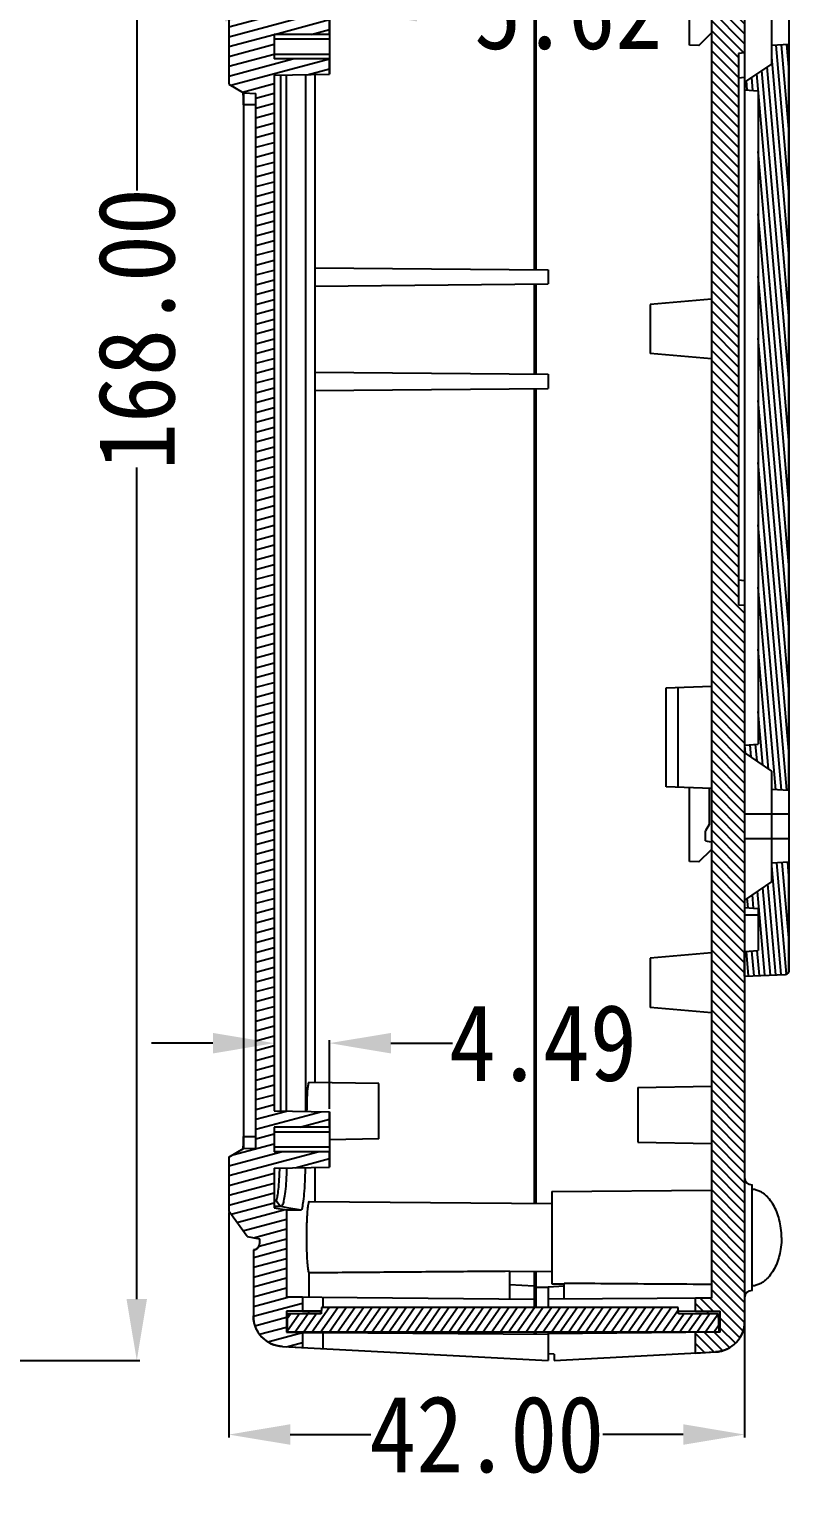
# Model space of a CAD drawing. Header units: millimetres. Extents: x 7899 to 8374, y 2483 to 2813.
# Drawn here: x 8028.8 to 8090.7, y 2610.4 to 2729 of the extents above; entities that cross this region are included whole.
import ezdxf

# ---------------------------------------------------------------- set-up
doc = ezdxf.new("R2010")
doc.units = ezdxf.units.MM
doc.layers.add('4', color=7, linetype='Continuous')
doc.styles.add('FFS', font='SIMFANG.TTF', dxfattribs={"width": 0.9})
doc.styles.get("Standard").update_dxf_attribs({"font": 'arial.ttf', "width": 0.9})
doc.dimstyles.get("Standard").update_dxf_attribs({"dimtxt": 3, "dimasz": 0.1875, "dimexe": 0.66, "dimexo": 1, "dimgap": 0.09, "dimtad": 0, "dimdsep": 46, "dimtxsty": 'Standard', "dimcen": 0.09, "dimazin": 2, "dimtp": 0.01, "dimtm": 0.01, "dimtfac": 1, "dimtofl": 0, "dimtmove": 0, "dimatfit": 3, "dimfxl": 0, "dimtolj": 1, "dimarcsym": 0})

# ---------------------------------------------------------------- blocks, each defined once
blk = doc.blocks.new('*D117')
at = {"color": 6, "lineweight": -2}
for p, q in [((8020.54, 2788.55), (8037.82, 2788.55)), ((8037.57, 2783.55), (8037.57, 2715.83)), ((8037.57, 2625.55), (8037.57, 2693.27)), ((8020.54, 2620.55), (8037.82, 2620.55))]:
    blk.add_line(p, q, dxfattribs=at)
at = {"color": 6}
for points in [[(8036.73, 2783.55), (8038.4, 2783.55), (8037.57, 2788.55)], [(8036.73, 2625.55), (8038.4, 2625.55), (8037.57, 2620.55)]]:
    blk.add_solid(points, dxfattribs=at)
at = {"layer": 'Defpoints', "color": 0}
for p in [(8020.29, 2788.55), (8037.57, 2788.55), (8020.29, 2620.55)]:
    blk.add_point(p, dxfattribs=at)
at = {"color": 4, "insert": (8037.57, 2704.55), "char_height": 6.25, "attachment_point": 5, "rotation": 90, "style": 'FFS'}
blk.add_mtext('\\A1;168.00', dxfattribs=at)
blk = doc.blocks.new('*D118')
at = {"color": 6, "lineweight": -2}
for p, q in [((8045.06, 2632.59), (8045.06, 2614.26)), ((8087.06, 2623.62), (8087.06, 2614.26)), ((8050.06, 2614.51), (8056.62, 2614.51)), ((8082.06, 2614.51), (8075.5, 2614.51))]:
    blk.add_line(p, q, dxfattribs=at)
at = {"color": 6}
for points in [[(8050.06, 2615.35), (8050.06, 2613.68), (8045.06, 2614.51)], [(8082.06, 2615.35), (8082.06, 2613.68), (8087.06, 2614.51)]]:
    blk.add_solid(points, dxfattribs=at)
at = {"layer": 'Defpoints', "color": 0}
for p in [(8045.06, 2632.84), (8087.06, 2623.87), (8045.06, 2614.51)]:
    blk.add_point(p, dxfattribs=at)
at = {"color": 4, "insert": (8066.06, 2614.51), "char_height": 6.25, "attachment_point": 5, "style": 'FFS'}
blk.add_mtext('\\A1;42.00', dxfattribs=at)
blk = doc.blocks.new('*D84')
at = {"color": 6, "lineweight": -2}
for p, q in [((8043.77, 2646.39), (8038.77, 2646.39)), ((8048.77, 2641.12), (8048.77, 2646.64)), ((8053.26, 2641.05), (8053.26, 2646.64)), ((8058.26, 2646.39), (8063.26, 2646.39))]:
    blk.add_line(p, q, dxfattribs=at)
at = {"color": 6}
for points in [[(8043.77, 2647.22), (8043.77, 2645.55), (8048.77, 2646.39)], [(8058.26, 2647.22), (8058.26, 2645.55), (8053.26, 2646.39)]]:
    blk.add_solid(points, dxfattribs=at)
at = {"layer": 'Defpoints', "color": 0}
for p in [(8053.26, 2646.39), (8048.77, 2640.87), (8053.26, 2640.8)]:
    blk.add_point(p, dxfattribs=at)
at = {"color": 4, "insert": (8070.63, 2646.39), "char_height": 6.25, "attachment_point": 5, "style": 'FFS'}
blk.add_mtext('\\A1;4.49', dxfattribs=at)
blk = doc.blocks.new('*D85')
at = {"color": 6, "lineweight": -2}
for p, q in [((8049.76, 2733.93), (8049.76, 2730.18)), ((8055.38, 2734.05), (8055.38, 2730.18)), ((8044.76, 2730.43), (8039.76, 2730.43)), ((8060.38, 2730.43), (8065.38, 2730.43))]:
    blk.add_line(p, q, dxfattribs=at)
at = {"color": 6}
for points in [[(8044.76, 2731.27), (8044.76, 2729.6), (8049.76, 2730.43)], [(8060.38, 2731.27), (8060.38, 2729.6), (8055.38, 2730.43)]]:
    blk.add_solid(points, dxfattribs=at)
at = {"layer": 'Defpoints', "color": 0}
for p in [(8049.76, 2734.18), (8055.38, 2734.3), (8049.76, 2730.43)]:
    blk.add_point(p, dxfattribs=at)
at = {"color": 4, "insert": (8072.69, 2730.43), "char_height": 6.25, "attachment_point": 5, "style": 'FFS'}
blk.add_mtext('\\A1;5.62', dxfattribs=at)

msp = doc.modelspace()

# ---------------------------------------------------------------- hatches: boundary and pattern name
at = {"linetype": 'Continuous'}
h = msp.add_hatch(dxfattribs=at)
h.set_pattern_fill('DEFAULT__4', color=2, scale=0.772345, angle=345, style=0, pattern_type=0)
h.set_pattern_definition([(195, (7596.6944, 2996.8136), (-0.1998977, 0.7460284), [])])
edge = h.paths.add_edge_path()
edge.add_line((8049.759, 2765.548), (8049.759, 2763.548))
edge.add_line((8055.381, 2765.548), (8049.759, 2765.548))
edge.add_line((8055.381, 2765.548), (8055.381, 2766.798))
edge.add_line((8049.759, 2766.896), (8055.381, 2766.798))
edge.add_line((8049.759, 2768.074), (8049.759, 2766.896))
edge.add_line((8049.759, 2768.074), (8047.759, 2768.179))
edge.add_line((8047.759, 2775.518), (8047.759, 2768.179))
edge.add_line((8048.103, 2775.99), (8047.759, 2775.518))
edge.add_line((8049.759, 2776.282), (8048.103, 2775.99))
edge.add_line((8049.759, 2784.728), (8049.759, 2776.282))
edge.add_line((8069.909, 2785.784), (8049.759, 2784.728))
edge.add_line((8069.909, 2785.784), (8069.909, 2786.884))
edge.add_line((8071.059, 2786.944), (8069.909, 2786.884))
edge.add_line((8071.059, 2788.548), (8071.059, 2786.944))
edge.add_line((8071.059, 2788.548), (8049.429, 2787.414))
edge.add_spline(control_points=[(8049.429, 2787.414), (8048.026, 2787.341), (8047.059, 2786.322), (8047.059, 2784.918)], knot_values=[0, 0, 0, 0, 1, 1, 1, 1], weights=[1, 0.8169162, 0.8169162, 1], degree=3, periodic=0)
edge.add_line((8047.059, 2784.918), (8047.059, 2779.548))
edge.add_line((8047.147, 2779.532), (8047.059, 2779.548))
edge.add_spline(control_points=[(8047.147, 2779.532), (8047.396, 2779.488), (8047.559, 2779.294), (8047.559, 2779.04)], knot_values=[0, 0, 0, 0, 1, 1, 1, 1], weights=[1, 0.8441846, 0.8441846, 1], degree=3, periodic=0)
edge.add_line((8047.559, 2779.04), (8047.559, 2778.636))
edge.add_line((8047.559, 2778.636), (8046.559, 2778.459))
edge.add_line((8045.059, 2776.395), (8046.559, 2778.459))
edge.add_line((8045.059, 2776.395), (8045.059, 2765.583))
edge.add_line((8047.059, 2765.548), (8045.059, 2765.583))
edge.add_line((8047.059, 2765.548), (8047.059, 2761.216))
edge.add_line((8049.759, 2761.074), (8047.059, 2761.216))
edge.add_line((8049.759, 2762.2), (8049.759, 2761.074))
edge.add_line((8049.759, 2762.2), (8055.381, 2762.298))
edge.add_line((8055.381, 2762.298), (8055.381, 2763.548))
edge.add_line((8055.381, 2763.548), (8049.759, 2763.548))
edge = h.paths.add_edge_path()
edge.add_line((8049.759, 2737.548), (8049.759, 2735.548))
edge.add_line((8055.381, 2737.548), (8049.759, 2737.548))
edge.add_line((8055.381, 2737.548), (8055.381, 2738.798))
edge.add_line((8049.759, 2738.896), (8055.381, 2738.798))
edge.add_line((8049.759, 2740.022), (8049.759, 2738.896))
edge.add_line((8049.759, 2740.022), (8047.059, 2739.88))
edge.add_line((8047.059, 2739.88), (8047.059, 2735.548))
edge.add_line((8047.059, 2735.548), (8045.059, 2735.513))
edge.add_line((8045.059, 2735.513), (8045.059, 2724.495))
edge.add_line((8045.059, 2724.495), (8046.267, 2723.798))
edge.add_line((8046.267, 2723.798), (8047.267, 2723.745))
edge.add_line((8047.267, 2637.85), (8047.267, 2723.745))
edge.add_line((8046.267, 2637.798), (8047.267, 2637.85))
edge.add_line((8045.059, 2637.1), (8046.267, 2637.798))
edge.add_line((8045.059, 2637.1), (8045.059, 2632.701))
edge.add_line((8046.56, 2630.636), (8045.059, 2632.701))
edge.add_line((8046.56, 2630.636), (8047.559, 2630.46))
edge.add_line((8047.559, 2630.46), (8047.559, 2630.056))
edge.add_spline(control_points=[(8047.147, 2629.563), (8047.396, 2629.608), (8047.559, 2629.802), (8047.559, 2630.056)], knot_values=[0, 0, 0, 0, 1, 1, 1, 1], weights=[1, 0.8441801, 0.8441801, 1], degree=3, periodic=0)
edge.add_line((8047.147, 2629.563), (8047.059, 2629.548))
edge.add_line((8047.059, 2629.548), (8047.059, 2624.178))
edge.add_spline(control_points=[(8049.429, 2621.682), (8048.026, 2621.755), (8047.059, 2622.774), (8047.059, 2624.178)], knot_values=[0, 0, 0, 0, 1, 1, 1, 1], weights=[1, 0.8169162, 0.8169162, 1], degree=3, periodic=0)
edge.add_line((8049.429, 2621.682), (8051.059, 2621.596))
edge.add_line((8051.059, 2622.837), (8051.059, 2621.596))
edge.add_line((8049.759, 2622.848), (8051.059, 2622.837))
edge.add_line((8049.759, 2624.548), (8049.759, 2622.848))
edge.add_line((8051.059, 2624.559), (8049.759, 2624.548))
edge.add_line((8051.059, 2625.712), (8051.059, 2624.559))
edge.add_line((8051.059, 2625.712), (8049.759, 2625.724))
edge.add_line((8049.759, 2632.814), (8049.759, 2625.724))
edge.add_line((8048.767, 2632.988), (8049.759, 2632.814))
edge.add_line((8048.767, 2636.217), (8048.767, 2632.988))
edge.add_line((8048.767, 2636.217), (8053.259, 2636.295))
edge.add_line((8053.259, 2636.295), (8053.259, 2637.545))
edge.add_line((8053.259, 2637.545), (8048.767, 2637.545))
edge.add_line((8048.767, 2639.545), (8048.767, 2637.545))
edge.add_line((8053.259, 2639.545), (8048.767, 2639.545))
edge.add_line((8053.259, 2639.545), (8053.259, 2640.796))
edge.add_line((8048.767, 2640.874), (8053.259, 2640.796))
edge.add_line((8048.767, 2725.219), (8048.767, 2640.874))
edge.add_line((8048.767, 2725.219), (8053.259, 2725.298))
edge.add_line((8053.259, 2725.298), (8053.259, 2726.548))
edge.add_line((8053.259, 2726.548), (8048.767, 2726.548))
edge.add_line((8048.767, 2728.548), (8048.767, 2726.548))
edge.add_line((8053.259, 2728.548), (8048.767, 2728.548))
edge.add_line((8053.259, 2728.548), (8053.259, 2729.798))
edge.add_line((8048.767, 2729.876), (8053.259, 2729.798))
edge.add_line((8048.767, 2732.97), (8048.767, 2729.876))
edge.add_line((8048.767, 2732.97), (8049.759, 2733.022))
edge.add_line((8049.759, 2734.2), (8049.759, 2733.022))
edge.add_line((8049.759, 2734.2), (8055.381, 2734.298))
edge.add_line((8055.381, 2734.298), (8055.381, 2735.548))
edge.add_line((8055.381, 2735.548), (8049.759, 2735.548))
h = msp.add_hatch(dxfattribs=at)
h.set_pattern_fill('DEFAULT__1', color=2, scale=0.575393, angle=225, style=0, pattern_type=0)
h.set_pattern_definition([(315, (7596.6944, 2996.81357), (-0.4068645, -0.4068645), [])])
edge = h.paths.add_edge_path()
edge.add_line((8084.359, 2785.173), (8084.359, 2625.618))
edge.add_line((8084.359, 2625.618), (8083.059, 2625.611))
edge.add_line((8083.059, 2624.565), (8083.059, 2625.611))
edge.add_line((8083.059, 2624.565), (8085.059, 2624.548))
edge.add_line((8085.059, 2622.848), (8085.059, 2624.548))
edge.add_line((8085.059, 2622.848), (8083.059, 2622.83))
edge.add_line((8083.059, 2621.151), (8083.059, 2622.83))
edge.add_line((8083.059, 2621.151), (8084.69, 2621.236))
edge.add_spline(control_points=[(8087.059, 2623.733), (8087.059, 2622.328), (8086.093, 2621.31), (8084.69, 2621.236)], knot_values=[0, 0, 0, 0, 1, 1, 1, 1], weights=[1, 0.8169162, 0.8169162, 1], degree=3, periodic=0)
edge.add_line((8087.059, 2682.048), (8087.059, 2623.733))
edge.add_line((8086.559, 2682.092), (8087.059, 2682.048))
edge.add_line((8086.559, 2727.004), (8086.559, 2682.092))
edge.add_line((8087.059, 2727.048), (8086.559, 2727.004))
edge.add_line((8087.059, 2785.363), (8087.059, 2727.048))
edge.add_spline(control_points=[(8087.059, 2785.363), (8087.059, 2786.768), (8086.093, 2787.786), (8084.69, 2787.86)], knot_values=[0, 0, 0, 0, 1, 1, 1, 1], weights=[1, 0.8169162, 0.8169162, 1], degree=3, periodic=0)
edge.add_line((8084.69, 2787.86), (8071.559, 2788.548))
edge.add_line((8071.559, 2788.548), (8071.559, 2788.048))
edge.add_line((8071.559, 2788.048), (8071.059, 2788.022))
edge.add_line((8071.059, 2788.022), (8071.059, 2786.92))
edge.add_line((8071.059, 2786.92), (8070.059, 2786.868))
edge.add_line((8070.059, 2786.868), (8070.059, 2785.923))
edge.add_line((8084.359, 2785.173), (8070.059, 2785.923))
h = msp.add_hatch(dxfattribs=at)
h.set_pattern_fill('DEFAULT__2', color=2, scale=0.441538, angle=265, style=0, pattern_type=0)
h.set_pattern_definition([(275, (7596.69438, 2996.81357), (-0.43985782, -0.03848257), [])])
edge = h.paths.add_edge_path()
edge.add_line((8087.059, 2651.848), (8087.059, 2653.848))
edge.add_line((8087.059, 2651.848), (8090.372, 2651.993))
edge.add_spline(control_points=[(8090.659, 2652.292), (8090.659, 2652.123), (8090.542, 2652), (8090.372, 2651.993)], knot_values=[0, 0, 0, 0, 1, 1, 1, 1], weights=[1, 0.8149093, 0.8149093, 1], degree=3, periodic=0)
edge.add_line((8090.659, 2652.292), (8090.659, 2661.121))
edge.add_line((8090.659, 2661.121), (8089.259, 2661.048))
edge.add_line((8089.259, 2659.548), (8089.259, 2661.048))
edge.add_line((8089.259, 2659.548), (8087.059, 2658.048))
edge.add_line((8087.059, 2658.048), (8087.059, 2657.444))
edge.add_line((8087.059, 2657.444), (8088.159, 2657.348))
edge.add_line((8088.159, 2657.348), (8088.159, 2653.944))
edge.add_line((8087.059, 2653.848), (8088.159, 2653.944))
edge = h.paths.add_edge_path()
edge.add_line((8087.059, 2740.848), (8087.059, 2742.848))
edge.add_line((8088.159, 2740.752), (8087.059, 2740.848))
edge.add_line((8088.159, 2740.752), (8088.159, 2737.348))
edge.add_line((8087.059, 2737.252), (8088.159, 2737.348))
edge.add_line((8087.059, 2737.252), (8087.059, 2736.648))
edge.add_line((8089.259, 2735.148), (8087.059, 2736.648))
edge.add_line((8089.259, 2733.648), (8089.259, 2735.148))
edge.add_line((8090.659, 2733.575), (8089.259, 2733.648))
edge.add_line((8090.659, 2733.575), (8090.659, 2742.404))
edge.add_spline(control_points=[(8090.659, 2742.404), (8090.659, 2742.573), (8090.542, 2742.696), (8090.372, 2742.703)], knot_values=[0, 0, 0, 0, 1, 1, 1, 1], weights=[1, 0.8149093, 0.8149093, 1], degree=3, periodic=0)
edge.add_line((8090.372, 2742.703), (8087.059, 2742.848))
edge = h.paths.add_edge_path()
edge.add_line((8090.659, 2666.975), (8090.659, 2727.721))
edge.add_line((8090.659, 2727.721), (8089.259, 2727.648))
edge.add_line((8089.259, 2726.148), (8089.259, 2727.648))
edge.add_line((8089.259, 2726.148), (8087.059, 2724.648))
edge.add_line((8087.059, 2724.648), (8087.059, 2724.044))
edge.add_line((8087.059, 2724.044), (8088.159, 2723.948))
edge.add_line((8088.159, 2723.948), (8088.159, 2670.748))
edge.add_line((8087.059, 2670.652), (8088.159, 2670.748))
edge.add_line((8087.059, 2670.652), (8087.059, 2670.048))
edge.add_line((8089.259, 2668.548), (8087.059, 2670.048))
edge.add_line((8089.259, 2667.048), (8089.259, 2668.548))
edge.add_line((8090.659, 2666.975), (8089.259, 2667.048))
h = msp.add_hatch(dxfattribs=at)
h.set_pattern_fill('A', color=2, scale=0.570217, angle=305, style=0, pattern_type=0)
h.set_pattern_definition([(235, (7596.6944, 2996.81357), (-0.4670948, 0.3270633), [])])
edge = h.paths.add_edge_path()
edge.add_line((8084.984, 2622.848), (8049.785, 2622.848))
edge.add_line((8084.984, 2622.848), (8084.932, 2624.348))
edge.add_line((8084.932, 2624.348), (8081.683, 2624.348))
edge.add_line((8081.683, 2624.348), (8081.657, 2624.848))
edge.add_line((8081.657, 2624.848), (8052.611, 2624.848))
edge.add_line((8052.611, 2624.848), (8052.585, 2624.348))
edge.add_line((8052.585, 2624.348), (8049.837, 2624.348))
edge.add_line((8049.837, 2624.348), (8049.785, 2622.848))

# ---------------------------------------------------------------- linework, layer by layer
at = {"color": 7, "linetype": 'Continuous'}
for p, q in [((8084.359, 2785.173), (8084.359, 2625.618)), ((8087.059, 2785.363), (8087.059, 2727.048)), ((8045.059, 2735.513), (8045.059, 2724.495)), ((8053.259, 2728.548), (8053.259, 2729.798)), ((8053.259, 2728.548), (8048.767, 2728.548)), ((8048.767, 2728.548), (8048.767, 2726.548)), ((8087.059, 2727.048), (8086.559, 2727.004)), ((8086.559, 2727.004), (8086.559, 2682.092)), ((8090.659, 2727.721), (8089.259, 2727.648)), ((8089.259, 2726.148), (8089.259, 2727.648)), ((8090.659, 2666.975), (8090.659, 2727.721)), ((8053.259, 2726.548), (8048.767, 2726.548)), ((8053.259, 2725.298), (8053.259, 2726.548)), ((8089.259, 2726.148), (8087.059, 2724.648)), ((8048.767, 2725.219), (8053.259, 2725.298)), ((8048.767, 2725.219), (8048.767, 2640.874)), ((8087.059, 2724.648), (8087.059, 2724.044)), ((8045.059, 2724.495), (8046.267, 2723.798)), ((8046.267, 2723.798), (8047.267, 2723.745)), ((8047.267, 2637.85), (8047.267, 2723.745)), ((8087.059, 2724.044), (8088.159, 2723.948)), ((8088.159, 2723.948), (8088.159, 2670.748)), ((8086.559, 2682.092), (8087.059, 2682.048)), ((8087.059, 2682.048), (8087.059, 2623.733)), ((8087.059, 2670.652), (8088.159, 2670.748)), ((8087.059, 2670.652), (8087.059, 2670.048)), ((8089.259, 2668.548), (8087.059, 2670.048)), ((8089.259, 2667.048), (8089.259, 2668.548)), ((8090.659, 2666.975), (8089.259, 2667.048)), ((8090.659, 2661.121), (8089.259, 2661.048)), ((8089.259, 2659.548), (8089.259, 2661.048)), ((8090.659, 2652.292), (8090.659, 2661.121)), ((8089.259, 2659.548), (8087.059, 2658.048)), ((8087.059, 2658.048), (8087.059, 2657.444)), ((8087.059, 2657.444), (8088.159, 2657.348)), ((8088.159, 2657.348), (8088.159, 2653.944)), ((8087.059, 2653.848), (8088.159, 2653.944)), ((8087.059, 2651.848), (8087.059, 2653.848)), ((8087.059, 2651.848), (8090.372, 2651.993)), ((8048.767, 2640.874), (8053.259, 2640.796)), ((8053.259, 2639.545), (8053.259, 2640.796)), ((8053.259, 2639.545), (8048.767, 2639.545)), ((8048.767, 2639.545), (8048.767, 2637.545)), ((8045.059, 2637.1), (8046.267, 2637.798)), ((8045.059, 2637.1), (8045.059, 2632.701)), ((8046.267, 2637.798), (8047.267, 2637.85)), ((8053.259, 2637.545), (8048.767, 2637.545)), ((8053.259, 2636.295), (8053.259, 2637.545)), ((8048.767, 2636.217), (8053.259, 2636.295)), ((8048.767, 2636.217), (8048.767, 2632.988)), ((8046.56, 2630.636), (8045.059, 2632.701)), ((8048.767, 2632.988), (8049.759, 2632.814)), ((8049.759, 2632.814), (8049.759, 2625.724)), ((8046.56, 2630.636), (8047.559, 2630.46)), ((8047.559, 2630.46), (8047.559, 2630.056)), ((8047.147, 2629.563), (8047.059, 2629.548)), ((8047.059, 2629.548), (8047.059, 2624.178)), ((8051.059, 2625.712), (8049.759, 2625.724)), ((8051.059, 2625.712), (8051.059, 2624.559)), ((8084.359, 2625.618), (8083.059, 2625.611)), ((8083.059, 2624.565), (8083.059, 2625.611)), ((8051.059, 2624.559), (8049.759, 2624.548)), ((8049.759, 2624.548), (8049.759, 2622.848)), ((8049.837, 2624.348), (8049.785, 2622.848)), ((8052.585, 2624.348), (8049.837, 2624.348)), ((8052.611, 2624.848), (8052.585, 2624.348)), ((8081.657, 2624.848), (8052.611, 2624.848)), ((8081.683, 2624.348), (8081.657, 2624.848)), ((8084.932, 2624.348), (8081.683, 2624.348)), ((8083.059, 2624.565), (8085.059, 2624.548)), ((8084.984, 2622.848), (8084.932, 2624.348)), ((8085.059, 2622.848), (8085.059, 2624.548)), ((8049.759, 2622.848), (8051.059, 2622.837)), ((8084.984, 2622.848), (8049.785, 2622.848)), ((8051.059, 2622.837), (8051.059, 2621.596)), ((8085.059, 2622.848), (8083.059, 2622.83)), ((8083.059, 2621.151), (8083.059, 2622.83)), ((8049.429, 2621.682), (8051.059, 2621.596)), ((8083.059, 2621.151), (8084.69, 2621.236))]:
    msp.add_line(p, q, dxfattribs=at)
for points, start_tangent, end_tangent in [([(8090.659, 2652.292), (8090.659, 2652.286), (8090.659, 2652.279), (8090.659, 2652.273), (8090.658, 2652.266), (8090.658, 2652.259), (8090.657, 2652.252), (8090.656, 2652.246), (8090.655, 2652.239), (8090.653, 2652.232), (8090.652, 2652.225), (8090.65, 2652.219), (8090.648, 2652.212), (8090.646, 2652.205), (8090.644, 2652.198), (8090.642, 2652.191), (8090.639, 2652.185), (8090.637, 2652.178), (8090.634, 2652.171), (8090.631, 2652.164), (8090.628, 2652.158), (8090.624, 2652.151), (8090.621, 2652.145), (8090.617, 2652.138), (8090.613, 2652.132), (8090.609, 2652.126), (8090.605, 2652.12), (8090.6, 2652.114), (8090.596, 2652.108), (8090.591, 2652.102), (8090.586, 2652.096), (8090.581, 2652.09), (8090.576, 2652.085), (8090.571, 2652.079), (8090.565, 2652.074), (8090.56, 2652.069), (8090.554, 2652.064), (8090.548, 2652.059), (8090.543, 2652.055), (8090.537, 2652.05), (8090.531, 2652.046), (8090.524, 2652.042), (8090.518, 2652.038), (8090.512, 2652.034), (8090.505, 2652.03), (8090.499, 2652.027), (8090.492, 2652.023), (8090.486, 2652.02), (8090.479, 2652.017), (8090.473, 2652.014), (8090.466, 2652.012), (8090.459, 2652.009), (8090.452, 2652.007), (8090.446, 2652.005), (8090.439, 2652.003), (8090.432, 2652.001), (8090.426, 2652), (8090.419, 2651.998), (8090.412, 2651.997), (8090.405, 2651.996), (8090.399, 2651.995), (8090.392, 2651.994), (8090.386, 2651.993), (8090.379, 2651.993), (8090.372, 2651.993)], (0, -1), (-0.9990482, -0.0436194)), ([(8047.147, 2629.563), (8047.156, 2629.565), (8047.161, 2629.566), (8047.166, 2629.567), (8047.171, 2629.568), (8047.176, 2629.57), (8047.181, 2629.571), (8047.186, 2629.572), (8047.191, 2629.573), (8047.196, 2629.575), (8047.201, 2629.576), (8047.206, 2629.578), (8047.211, 2629.579), (8047.216, 2629.581), (8047.221, 2629.583), (8047.226, 2629.584), (8047.231, 2629.586), (8047.236, 2629.588), (8047.241, 2629.59), (8047.246, 2629.592), (8047.251, 2629.594), (8047.256, 2629.596), (8047.261, 2629.598), (8047.266, 2629.6), (8047.271, 2629.603), (8047.276, 2629.605), (8047.281, 2629.607), (8047.286, 2629.61), (8047.29, 2629.612), (8047.295, 2629.615), (8047.3, 2629.617), (8047.305, 2629.62), (8047.31, 2629.623), (8047.314, 2629.626), (8047.319, 2629.628), (8047.324, 2629.631), (8047.329, 2629.634), (8047.333, 2629.637), (8047.338, 2629.64), (8047.342, 2629.644), (8047.347, 2629.647), (8047.352, 2629.65), (8047.356, 2629.653), (8047.361, 2629.657), (8047.365, 2629.66), (8047.37, 2629.664), (8047.374, 2629.667), (8047.378, 2629.671), (8047.383, 2629.674), (8047.387, 2629.678), (8047.391, 2629.682), (8047.395, 2629.685), (8047.4, 2629.689), (8047.404, 2629.693), (8047.408, 2629.697), (8047.412, 2629.701), (8047.416, 2629.705), (8047.42, 2629.709), (8047.424, 2629.713), (8047.428, 2629.717), (8047.431, 2629.722), (8047.435, 2629.726), (8047.439, 2629.73), (8047.443, 2629.734), (8047.446, 2629.739), (8047.45, 2629.743), (8047.453, 2629.748), (8047.457, 2629.752), (8047.46, 2629.757), (8047.464, 2629.761), (8047.467, 2629.766), (8047.47, 2629.771), (8047.473, 2629.775), (8047.476, 2629.78), (8047.48, 2629.785), (8047.483, 2629.789), (8047.486, 2629.794), (8047.489, 2629.799), (8047.491, 2629.804), (8047.494, 2629.809), (8047.497, 2629.814), (8047.5, 2629.819), (8047.502, 2629.824), (8047.505, 2629.829), (8047.507, 2629.834), (8047.51, 2629.839), (8047.512, 2629.844), (8047.515, 2629.849), (8047.517, 2629.854), (8047.519, 2629.859), (8047.521, 2629.864), (8047.523, 2629.869), (8047.525, 2629.874), (8047.527, 2629.88), (8047.529, 2629.885), (8047.531, 2629.89), (8047.533, 2629.895), (8047.535, 2629.9), (8047.536, 2629.906), (8047.538, 2629.911), (8047.539, 2629.916), (8047.541, 2629.921), (8047.542, 2629.926), (8047.544, 2629.932), (8047.545, 2629.937), (8047.546, 2629.942), (8047.548, 2629.947), (8047.549, 2629.953), (8047.55, 2629.958), (8047.551, 2629.963), (8047.552, 2629.968), (8047.553, 2629.974), (8047.553, 2629.979), (8047.554, 2629.984), (8047.555, 2629.989), (8047.556, 2629.994), (8047.556, 2630), (8047.557, 2630.005), (8047.557, 2630.01), (8047.558, 2630.015), (8047.558, 2630.02), (8047.558, 2630.025), (8047.559, 2630.03), (8047.559, 2630.035), (8047.559, 2630.041), (8047.559, 2630.046), (8047.559, 2630.056)], (0.9846855, 0.1743399), (0, 1)), ([(8049.429, 2621.682), (8049.402, 2621.683), (8049.375, 2621.685), (8049.348, 2621.687), (8049.32, 2621.69), (8049.293, 2621.692), (8049.266, 2621.695), (8049.238, 2621.699), (8049.211, 2621.702), (8049.183, 2621.707), (8049.156, 2621.711), (8049.128, 2621.716), (8049.1, 2621.721), (8049.073, 2621.726), (8049.045, 2621.732), (8049.017, 2621.738), (8048.989, 2621.744), (8048.961, 2621.751), (8048.933, 2621.758), (8048.906, 2621.765), (8048.878, 2621.773), (8048.85, 2621.781), (8048.822, 2621.789), (8048.794, 2621.798), (8048.766, 2621.807), (8048.738, 2621.817), (8048.711, 2621.827), (8048.683, 2621.837), (8048.655, 2621.847), (8048.628, 2621.858), (8048.6, 2621.87), (8048.572, 2621.881), (8048.545, 2621.893), (8048.518, 2621.905), (8048.49, 2621.918), (8048.463, 2621.931), (8048.436, 2621.945), (8048.409, 2621.958), (8048.382, 2621.973), (8048.356, 2621.987), (8048.329, 2622.002), (8048.303, 2622.017), (8048.276, 2622.033), (8048.25, 2622.048), (8048.224, 2622.065), (8048.198, 2622.081), (8048.172, 2622.098), (8048.147, 2622.115), (8048.122, 2622.133), (8048.096, 2622.151), (8048.071, 2622.169), (8048.047, 2622.188), (8048.022, 2622.207), (8047.998, 2622.226), (8047.974, 2622.245), (8047.95, 2622.265), (8047.926, 2622.285), (8047.903, 2622.306), (8047.88, 2622.327), (8047.857, 2622.348), (8047.834, 2622.369), (8047.812, 2622.391), (8047.789, 2622.413), (8047.768, 2622.435), (8047.746, 2622.457), (8047.725, 2622.48), (8047.704, 2622.503), (8047.683, 2622.526), (8047.662, 2622.55), (8047.642, 2622.573), (8047.622, 2622.597), (8047.603, 2622.622), (8047.584, 2622.646), (8047.565, 2622.671), (8047.546, 2622.696), (8047.528, 2622.721), (8047.51, 2622.746), (8047.493, 2622.772), (8047.475, 2622.797), (8047.458, 2622.823), (8047.442, 2622.849), (8047.426, 2622.876), (8047.41, 2622.902), (8047.394, 2622.928), (8047.379, 2622.955), (8047.364, 2622.982), (8047.35, 2623.009), (8047.335, 2623.036), (8047.322, 2623.063), (8047.308, 2623.091), (8047.295, 2623.118), (8047.283, 2623.146), (8047.27, 2623.173), (8047.258, 2623.201), (8047.247, 2623.229), (8047.235, 2623.257), (8047.224, 2623.285), (8047.214, 2623.313), (8047.204, 2623.341), (8047.194, 2623.369), (8047.185, 2623.397), (8047.175, 2623.425), (8047.167, 2623.454), (8047.158, 2623.482), (8047.15, 2623.51), (8047.143, 2623.538), (8047.135, 2623.567), (8047.128, 2623.595), (8047.122, 2623.623), (8047.115, 2623.651), (8047.11, 2623.68), (8047.104, 2623.708), (8047.099, 2623.736), (8047.094, 2623.764), (8047.089, 2623.792), (8047.085, 2623.82), (8047.081, 2623.848), (8047.078, 2623.876), (8047.074, 2623.904), (8047.072, 2623.932), (8047.069, 2623.96), (8047.067, 2623.987), (8047.065, 2624.015), (8047.063, 2624.042), (8047.062, 2624.07), (8047.061, 2624.097), (8047.06, 2624.124), (8047.06, 2624.151), (8047.059, 2624.178)], (-0.9986295, 0.052336), (0, 1)), ([(8087.059, 2623.733), (8087.059, 2623.706), (8087.059, 2623.679), (8087.058, 2623.651), (8087.057, 2623.624), (8087.056, 2623.597), (8087.054, 2623.569), (8087.052, 2623.542), (8087.05, 2623.514), (8087.047, 2623.486), (8087.044, 2623.459), (8087.041, 2623.431), (8087.038, 2623.403), (8087.034, 2623.375), (8087.029, 2623.347), (8087.025, 2623.319), (8087.02, 2623.291), (8087.015, 2623.262), (8087.009, 2623.234), (8087.003, 2623.206), (8086.997, 2623.178), (8086.99, 2623.149), (8086.983, 2623.121), (8086.976, 2623.093), (8086.968, 2623.065), (8086.96, 2623.036), (8086.952, 2623.008), (8086.943, 2622.98), (8086.934, 2622.952), (8086.925, 2622.923), (8086.915, 2622.895), (8086.905, 2622.867), (8086.894, 2622.839), (8086.883, 2622.811), (8086.872, 2622.783), (8086.861, 2622.756), (8086.849, 2622.728), (8086.836, 2622.7), (8086.824, 2622.673), (8086.81, 2622.645), (8086.797, 2622.618), (8086.783, 2622.591), (8086.769, 2622.563), (8086.755, 2622.537), (8086.74, 2622.51), (8086.725, 2622.483), (8086.709, 2622.456), (8086.693, 2622.43), (8086.677, 2622.404), (8086.66, 2622.378), (8086.644, 2622.352), (8086.626, 2622.326), (8086.609, 2622.301), (8086.591, 2622.275), (8086.573, 2622.25), (8086.554, 2622.225), (8086.535, 2622.201), (8086.516, 2622.176), (8086.496, 2622.152), (8086.476, 2622.128), (8086.456, 2622.104), (8086.436, 2622.081), (8086.415, 2622.057), (8086.394, 2622.034), (8086.373, 2622.012), (8086.351, 2621.989), (8086.329, 2621.967), (8086.307, 2621.945), (8086.285, 2621.923), (8086.262, 2621.902), (8086.239, 2621.881), (8086.216, 2621.86), (8086.193, 2621.84), (8086.169, 2621.82), (8086.145, 2621.8), (8086.121, 2621.78), (8086.097, 2621.761), (8086.072, 2621.742), (8086.047, 2621.724), (8086.022, 2621.705), (8085.997, 2621.687), (8085.972, 2621.67), (8085.946, 2621.653), (8085.921, 2621.636), (8085.895, 2621.619), (8085.869, 2621.603), (8085.843, 2621.587), (8085.816, 2621.572), (8085.79, 2621.556), (8085.763, 2621.542), (8085.736, 2621.527), (8085.71, 2621.513), (8085.683, 2621.499), (8085.656, 2621.486), (8085.628, 2621.473), (8085.601, 2621.46), (8085.574, 2621.448), (8085.546, 2621.436), (8085.519, 2621.424), (8085.491, 2621.413), (8085.464, 2621.402), (8085.436, 2621.391), (8085.408, 2621.381), (8085.38, 2621.371), (8085.353, 2621.362), (8085.325, 2621.353), (8085.297, 2621.344), (8085.269, 2621.335), (8085.241, 2621.327), (8085.213, 2621.32), (8085.185, 2621.312), (8085.157, 2621.305), (8085.13, 2621.299), (8085.102, 2621.292), (8085.074, 2621.286), (8085.046, 2621.28), (8085.018, 2621.275), (8084.991, 2621.27), (8084.963, 2621.265), (8084.935, 2621.261), (8084.908, 2621.257), (8084.88, 2621.253), (8084.853, 2621.25), (8084.826, 2621.247), (8084.798, 2621.244), (8084.771, 2621.242), (8084.744, 2621.239), (8084.717, 2621.238), (8084.69, 2621.236)], (0, -1), (-0.9986295, -0.052336))]:
    msp.add_spline(points, degree=3, dxfattribs=dict(at, start_tangent=start_tangent, end_tangent=end_tangent))
at = {"layer": '4', "color": 7, "linetype": 'Continuous'}
for p, q in [((8084.359, 2785.173), (8084.359, 2625.618)), ((8087.059, 2785.363), (8087.059, 2623.733)), ((8069.909, 2775.778), (8069.909, 2709.386)), ((8070.059, 2775.78), (8070.059, 2709.385)), ((8090.659, 2742.404), (8090.659, 2652.292)), ((8045.059, 2735.513), (8045.059, 2724.495)), ((8089.259, 2726.148), (8089.259, 2735.148)), ((8082.559, 2727.681), (8082.559, 2733.705)), ((8053.259, 2729.798), (8053.259, 2725.298)), ((8048.767, 2728.548), (8048.767, 2726.548)), ((8053.259, 2728.548), (8048.767, 2728.548)), ((8053.259, 2728.148), (8048.767, 2728.148)), ((8083.339, 2727.654), (8084.359, 2728.674)), ((8083.339, 2727.654), (8082.559, 2727.681)), ((8087.059, 2727.048), (8086.559, 2727.004)), ((8086.559, 2727.004), (8086.559, 2682.092)), ((8090.659, 2727.721), (8089.259, 2727.648)), ((8048.767, 2726.948), (8053.259, 2726.948)), ((8053.259, 2726.548), (8048.767, 2726.548)), ((8089.259, 2726.148), (8087.059, 2724.648)), ((8048.767, 2725.219), (8053.259, 2725.298)), ((8048.767, 2725.219), (8048.767, 2640.874)), ((8049.259, 2725.228), (8049.259, 2640.865)), ((8049.759, 2640.857), (8049.759, 2725.237)), ((8051.332, 2640.829), (8051.332, 2725.264)), ((8052.053, 2725.277), (8052.053, 2709.542)), ((8086.559, 2725.012), (8087.059, 2725.055)), ((8045.059, 2724.495), (8046.267, 2723.798)), ((8046.267, 2723.798), (8047.267, 2723.745)), ((8046.267, 2723.798), (8046.267, 2637.798)), ((8047.267, 2637.85), (8047.267, 2723.745)), ((8087.059, 2724.044), (8088.159, 2723.948)), ((8088.159, 2723.948), (8088.159, 2670.748)), ((8047.267, 2722.798), (8046.267, 2722.798)), ((8052.053, 2709.542), (8071.059, 2709.376)), ((8052.053, 2709.542), (8052.053, 2708.054)), ((8071.059, 2709.376), (8071.059, 2708.22)), ((8052.053, 2708.054), (8071.059, 2708.22)), ((8052.053, 2708.054), (8052.053, 2701.042)), ((8069.909, 2708.21), (8069.909, 2700.886)), ((8070.059, 2708.21), (8070.059, 2700.885)), ((8084.359, 2706.985), (8079.359, 2706.548)), ((8079.359, 2706.548), (8079.359, 2702.548)), ((8084.359, 2702.11), (8079.359, 2702.548)), ((8052.053, 2701.042), (8071.059, 2700.876)), ((8052.053, 2701.042), (8052.053, 2699.554)), ((8052.053, 2699.554), (8071.059, 2699.72)), ((8069.909, 2699.71), (8069.909, 2633.318)), ((8070.059, 2699.71), (8070.059, 2633.316)), ((8071.059, 2700.876), (8071.059, 2699.72)), ((8052.053, 2699.554), (8052.053, 2643.189)), ((8087.059, 2684.04), (8086.559, 2684.084)), ((8086.559, 2682.092), (8087.059, 2682.048)), ((8080.659, 2675.324), (8084.359, 2675.454)), ((8080.659, 2667.271), (8080.659, 2675.324)), ((8081.624, 2675.358), (8081.624, 2667.238)), ((8087.059, 2670.652), (8088.159, 2670.748)), ((8089.259, 2668.548), (8087.059, 2670.048)), ((8089.259, 2659.548), (8089.259, 2668.548)), ((8084.359, 2667.142), (8080.659, 2667.271)), ((8082.559, 2661.181), (8082.559, 2667.205)), ((8084.159, 2667.149), (8084.159, 2664.193)), ((8090.659, 2666.975), (8089.259, 2667.048)), ((8084.159, 2664.193), (8083.859, 2663.673)), ((8090.659, 2665.048), (8087.059, 2665.048)), ((8083.859, 2662.873), (8083.859, 2663.673)), ((8087.059, 2663.048), (8090.659, 2663.048)), ((8083.339, 2661.154), (8084.359, 2662.174)), ((8083.859, 2662.873), (8084.311, 2662.793)), ((8083.339, 2661.154), (8082.559, 2661.181)), ((8090.659, 2661.121), (8089.259, 2661.048)), ((8089.259, 2659.548), (8087.059, 2658.048)), ((8087.059, 2657.444), (8088.159, 2657.348)), ((8088.159, 2657.348), (8088.159, 2653.944)), ((8087.059, 2656.843), (8088.159, 2656.843)), ((8084.359, 2653.735), (8079.359, 2653.298)), ((8087.059, 2653.848), (8088.159, 2653.944)), ((8079.359, 2653.298), (8079.359, 2649.298)), ((8087.059, 2651.848), (8090.372, 2651.993)), ((8084.359, 2648.86), (8079.359, 2649.298)), ((8057.274, 2643.098), (8051.588, 2643.197)), ((8057.274, 2638.598), (8057.274, 2643.098)), ((8078.359, 2642.78), (8084.359, 2642.885)), ((8078.359, 2642.78), (8078.359, 2638.315)), ((8048.767, 2640.874), (8053.259, 2640.796)), ((8053.259, 2640.796), (8053.259, 2636.295)), ((8053.259, 2639.545), (8048.767, 2639.545)), ((8048.767, 2639.545), (8048.767, 2637.545)), ((8046.267, 2638.798), (8047.267, 2638.798)), ((8053.259, 2639.145), (8048.767, 2639.145)), ((8057.274, 2638.598), (8053.259, 2638.528)), ((8078.359, 2638.315), (8084.359, 2638.211)), ((8045.059, 2637.1), (8046.267, 2637.798)), ((8045.059, 2637.1), (8045.059, 2632.701)), ((8046.267, 2637.798), (8047.267, 2637.85)), ((8048.767, 2637.945), (8053.259, 2637.945)), ((8053.259, 2637.545), (8048.767, 2637.545)), ((8048.767, 2636.217), (8053.259, 2636.295)), ((8048.767, 2636.217), (8048.767, 2632.988)), ((8052.053, 2636.274), (8052.053, 2633.473)), ((8087.659, 2626.248), (8087.659, 2634.848)), ((8048.767, 2633.578), (8048.905, 2633.578)), ((8049.004, 2633.444), (8048.905, 2633.578)), ((8049.139, 2633.261), (8049.004, 2633.444)), ((8071.358, 2633.305), (8051.613, 2633.477)), ((8071.359, 2634.298), (8084.359, 2634.411)), ((8071.359, 2634.298), (8071.359, 2626.798)), ((8046.56, 2630.636), (8045.059, 2632.701)), ((8048.767, 2633.105), (8048.915, 2633.105)), ((8048.767, 2632.988), (8049.759, 2632.814)), ((8048.915, 2633.105), (8049.076, 2633.105)), ((8049.076, 2633.105), (8049.253, 2633.105)), ((8049.253, 2633.105), (8049.139, 2633.261)), ((8049.292, 2633.103), (8049.795, 2633.016)), ((8049.759, 2632.814), (8050.96, 2632.812)), ((8049.759, 2632.814), (8049.759, 2625.724)), ((8049.795, 2633.016), (8050.96, 2632.812)), ((8046.56, 2630.636), (8047.559, 2630.46)), ((8047.559, 2630.46), (8047.559, 2630.056)), ((8047.147, 2629.563), (8047.059, 2629.548)), ((8047.059, 2629.548), (8047.059, 2624.178)), ((8051.565, 2627.677), (8051.565, 2625.708)), ((8067.909, 2627.806), (8067.909, 2625.565)), ((8071.359, 2627.791), (8067.909, 2627.761)), ((8069.909, 2627.778), (8069.909, 2624.848)), ((8070.059, 2627.78), (8070.059, 2624.845)), ((8069.909, 2626.607), (8067.909, 2626.712)), ((8069.909, 2626.547), (8070.059, 2626.547)), ((8070.059, 2626.521), (8071.059, 2626.521)), ((8072.37, 2626.59), (8071.059, 2626.521)), ((8071.359, 2626.798), (8072.359, 2626.789)), ((8072.359, 2625.555), (8072.359, 2626.823)), ((8049.759, 2625.724), (8069.909, 2625.548)), ((8051.059, 2625.712), (8051.059, 2624.559)), ((8052.705, 2625.698), (8052.705, 2624.848)), ((8084.359, 2625.618), (8071.059, 2625.548)), ((8071.059, 2625.548), (8071.059, 2624.848)), ((8083.059, 2624.565), (8083.059, 2625.611)), ((8051.059, 2624.559), (8049.759, 2624.548)), ((8049.759, 2624.548), (8049.759, 2622.848)), ((8049.837, 2624.348), (8049.785, 2622.848)), ((8052.585, 2624.348), (8049.837, 2624.348)), ((8052.596, 2624.559), (8051.059, 2624.559)), ((8051.059, 2624.548), (8051.546, 2624.548)), ((8051.546, 2624.548), (8051.546, 2624.348)), ((8052.534, 2624.556), (8052.614, 2624.557)), ((8052.534, 2624.556), (8052.534, 2624.348)), ((8052.611, 2624.848), (8052.585, 2624.348)), ((8081.657, 2624.848), (8052.611, 2624.848)), ((8081.654, 2624.578), (8085.059, 2624.548)), ((8081.683, 2624.348), (8081.657, 2624.848)), ((8084.932, 2624.348), (8081.683, 2624.348)), ((8084.068, 2624.348), (8084.068, 2624.557)), ((8084.984, 2622.848), (8084.932, 2624.348)), ((8085.059, 2622.848), (8085.059, 2624.548)), ((8049.759, 2622.848), (8051.059, 2622.837)), ((8084.984, 2622.848), (8049.785, 2622.848)), ((8051.059, 2622.837), (8052.705, 2622.836)), ((8051.059, 2622.837), (8051.059, 2621.596)), ((8052.705, 2622.836), (8071.059, 2622.677)), ((8052.705, 2622.836), (8052.705, 2621.51)), ((8069.909, 2622.848), (8069.909, 2622.688)), ((8070.059, 2622.848), (8070.059, 2622.688)), ((8085.059, 2622.848), (8071.059, 2622.726)), ((8071.059, 2622.848), (8071.059, 2620.548)), ((8083.059, 2621.151), (8083.059, 2622.83)), ((8049.429, 2621.682), (8071.059, 2620.548)), ((8071.559, 2621.048), (8071.059, 2621.074)), ((8071.559, 2620.548), (8084.69, 2621.236)), ((8071.559, 2621.048), (8071.559, 2620.548))]:
    msp.add_line(p, q, dxfattribs=at)
for centre, radius, start, end in [((8084.259, 2662.498), 0.3, 69.687, 80), ((8090.359, 2652.292), 0.3, 272.5, 0), ((8087.659, 2635.448), 0.6, 180, 270), ((8078.007, 2630.786), 26.625, 177.80824, 178.12132), ((8047.059, 2630.056), 0.5, 280.04025, 0), ((8082.846, 2630.432), 31.466, 182.07253, 182.27877), ((8087.659, 2625.648), 0.6, 90, 180), ((8049.559, 2624.178), 2.5, 180, 267), ((8084.559, 2623.733), 2.5, 273, 0)]:
    msp.add_arc(centre, radius, start, end, dxfattribs=at)
for points, start_tangent, end_tangent in [([(8046.267, 2722.798), (8046.263, 2723.185), (8046.248, 2723.517), (8046.227, 2723.745), (8046.226, 2723.784)], (0, 1), (-0.0775236, 0.9969905)), ([(8051.588, 2643.197), (8051.528, 2643.082), (8051.476, 2642.748), (8051.435, 2642.23), (8051.418, 2641.853)], (-0.9998477, 0.0174524), (-0.038379, -0.9992633)), ([(8051.418, 2641.853), (8051.409, 2641.576), (8051.4, 2640.848)], (-0.038379, -0.9992633), (0, -1)), ([(8046.227, 2637.85), (8046.248, 2638.078), (8046.262, 2638.41), (8046.267, 2638.798)], (0.0024283, 0.9999971), (0, 1)), ([(8046.202, 2637.76), (8046.227, 2637.85)], (0.8660254, 0.5), (0.0024283, 0.9999971)), ([(8048.905, 2633.578), (8048.977, 2633.686), (8049.051, 2634.045), (8049.122, 2634.663), (8049.182, 2635.511), (8049.215, 2636.208)], (0.9810056, -0.1939796), (0.039315, 0.9992269)), ([(8049.292, 2633.103), (8049.424, 2633.197), (8049.549, 2633.533), (8049.654, 2634.105), (8049.737, 2634.939), (8049.784, 2635.951), (8049.79, 2636.235)], (0.9964884, -0.0837306), (0.016132, 0.9998699)), ([(8050.96, 2632.813), (8051.053, 2632.995), (8051.142, 2633.514), (8051.221, 2634.339), (8051.281, 2635.415), (8051.31, 2636.261)], (0.999999, -0.0014157), (0.0257724, 0.9996678)), ([(8090.059, 2630.548), (8090.01, 2631.327), (8089.878, 2632.02), (8089.678, 2632.64), (8089.413, 2633.193), (8089.081, 2633.675), (8088.887, 2633.887), (8088.672, 2634.077), (8088.433, 2634.241), (8088.163, 2634.373), (8087.852, 2634.462), (8087.676, 2634.485), (8087.66, 2634.486)], (0, 1), (-0.9979832, 0.0634782)), ([(8051.613, 2633.477), (8051.542, 2633.347), (8051.479, 2632.973), (8051.429, 2632.393), (8051.401, 2631.804)], (-0.9999619, 0.0087265), (-0.03824, -0.9992686)), ([(8049.292, 2633.103), (8049.276, 2633.104), (8049.253, 2633.105)], (-0.9964348, 0.0843663), (-0.9997534, -0.0222087)), ([(8051.396, 2631.659), (8051.38, 2630.833), (8051.383, 2629.984), (8051.401, 2629.294)], (-0.0327812, -0.9994626), (0.0361689, -0.9993457)), ([(8090.059, 2630.548), (8090.01, 2629.769), (8089.878, 2629.076), (8089.678, 2628.455), (8089.413, 2627.903), (8089.081, 2627.421), (8088.887, 2627.209), (8088.672, 2627.019), (8088.433, 2626.855), (8088.163, 2626.723), (8087.852, 2626.634), (8087.676, 2626.611), (8087.66, 2626.61)], (0, -1), (-0.9979832, -0.0634782)), ([(8051.405, 2629.181), (8051.444, 2628.491), (8051.499, 2627.974), (8051.565, 2627.677)], (0.0397659, -0.999209), (0.3718378, -0.9282977)), ([(8067.909, 2627.806), (8062.458, 2627.763), (8057.01, 2627.72), (8051.565, 2627.677)], (-0.9999687, -0.0079157), (-0.9999693, -0.0078382)), ([(8071.059, 2626.521), (8071.067, 2625.847), (8071.063, 2625.548)], (0.021074, -0.9997779), (-0.0164632, -0.9998645)), ([(8084.359, 2626.732), (8080.349, 2626.762), (8076.349, 2626.792), (8072.359, 2626.823)], (-0.9999722, 0.0074526), (-0.9999709, 0.0076336)), ([(8051.546, 2624.548), (8051.643, 2624.548), (8051.862, 2624.55), (8052.173, 2624.553), (8052.534, 2624.556)], (1, 0.0000228), (0.999962, 0.0087203))]:
    msp.add_spline(points, degree=3, dxfattribs=dict(at, start_tangent=start_tangent, end_tangent=end_tangent))

# ---------------------------------------------------------------- dimensions: what is measured, and where the dimension line sits
for base, p1, p2, angle, override, picture, middle in [((8037.565, 2788.548), (8020.286, 2620.548), (8020.286, 2788.548), 270, {"dimscale": 2.5, "dimtxt": 2.5, "dimasz": 2, "dimexe": 0.1, "dimexo": 0.1, "dimzin": 0, "dimtxsty": 'FFS', "dimcen": 5.0292, "dimclrd": 6, "dimclre": 6, "dimclrt": 4, "dimtp": 0, "dimtm": 0, "dimtzin": 0}, '*D117', (8037.565, 2704.548)), ((8053.257, 2646.388), (8048.767, 2640.874), (8053.257, 2640.796), 0, {"dimscale": 2.5, "dimtxt": 2.5, "dimasz": 2, "dimexe": 0.1, "dimexo": 0.1, "dimtxsty": 'FFS', "dimcen": 5.0292, "dimclrd": 6, "dimclre": 6, "dimclrt": 4}, '*D84', (8070.628, 2646.388)), ((8045.059, 2614.514), (8087.059, 2623.867), (8045.059, 2632.837), 0, {"dimscale": 2.5, "dimtxt": 2.5, "dimasz": 2, "dimexe": 0.1, "dimexo": 0.1, "dimzin": 0, "dimtxsty": 'FFS', "dimcen": 5.0292, "dimclrd": 6, "dimclre": 6, "dimclrt": 4, "dimtp": 0, "dimtm": 0, "dimtzin": 0}, '*D118', (8066.059, 2614.514))]:
    dim = msp.add_linear_dim(base=base, p1=p1, p2=p2, angle=angle, dimstyle='Standard', override=override)
    dim.commit()
    dim.dimension.update_dxf_attribs({"geometry": picture, "text_midpoint": middle})
dim = msp.add_linear_dim(base=(8049.759, 2730.432), p1=(8055.381, 2734.298), p2=(8049.759, 2734.182), angle=0, dimstyle='Standard', override={"dimscale": 2.5, "dimtxt": 2.5, "dimasz": 2, "dimexe": 0.1, "dimexo": 0.1, "dimtxsty": 'FFS', "dimcen": 5.0292, "dimclrd": 6, "dimclre": 6, "dimclrt": 4})
dim.commit()
dim.dimension.update_dxf_attribs({"geometry": '*D85', "text_midpoint": (8072.69, 2730.432), "dimtype": 160})

doc.saveas('drawing.dxf')
